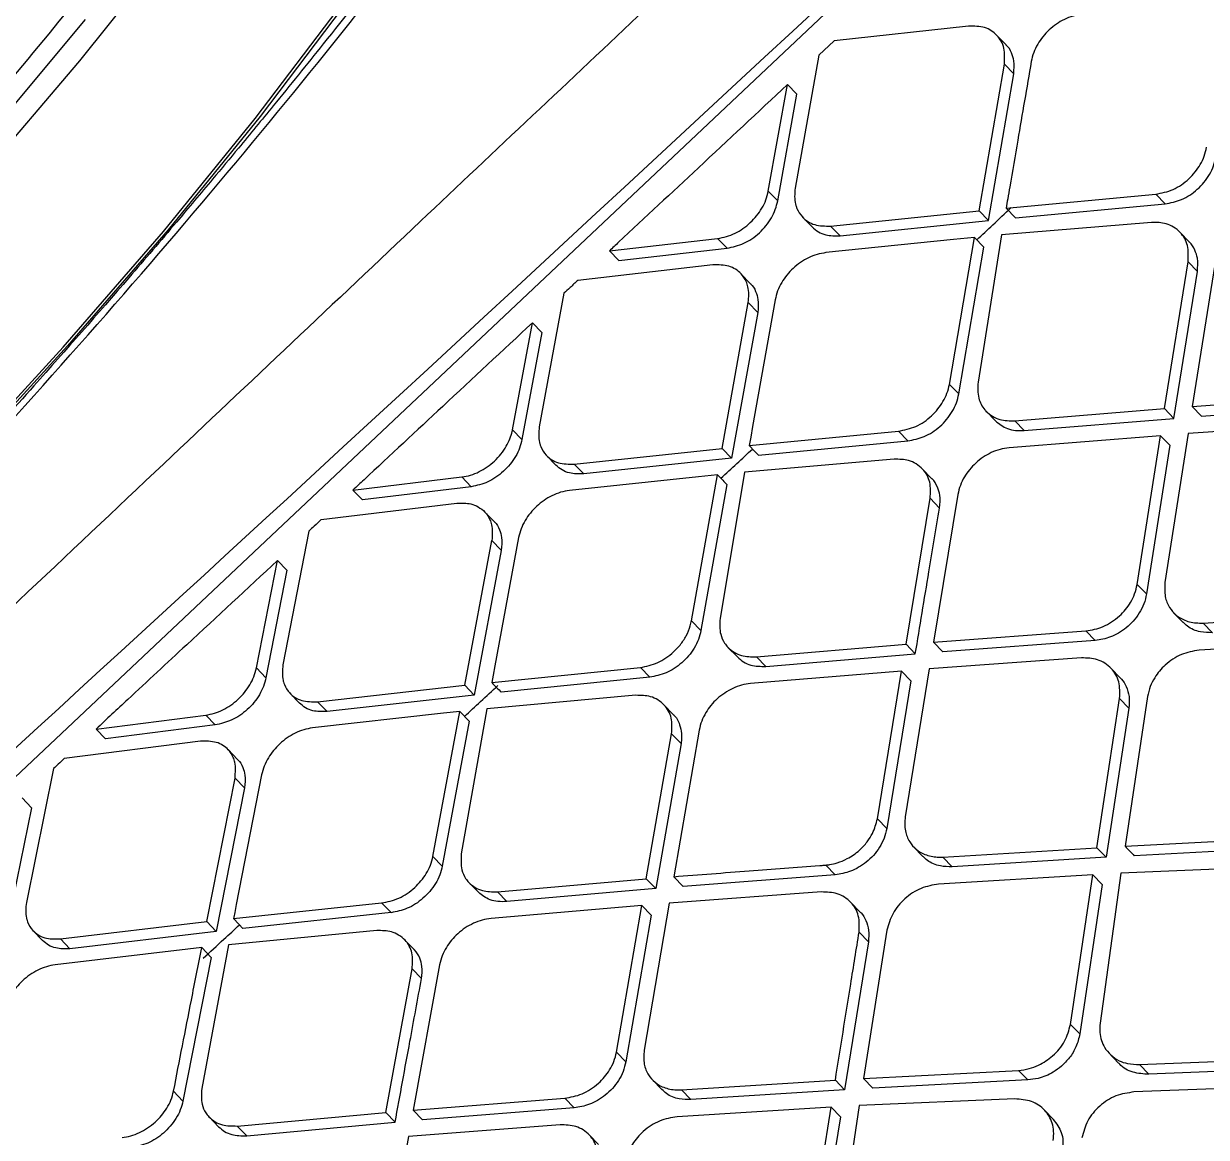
# Model space of a CAD drawing. Extents: x 0 to 84, y -21 to 126.
# Drawn here: x 68.064 to 69.27, y 11.755 to 12.891 of the extents above; entities that cross this region are included whole.
import ezdxf

# ---------------------------------------------------------------- set-up
doc = ezdxf.new("R2010")
doc.units = 0
doc.header["$MEASUREMENT"] = 0
doc.layers.add('1', color=4, linetype='Continuous')

# ---------------------------------------------------------------- blocks, each defined once
blk = doc.blocks.new('PRODIGY')
at = {"layer": '1', "color": 3, "linetype": 'Continuous', "lineweight": 25}
for p, q in [((67.665, 11.7548), (70.1624, 14.1091)), ((69.0277, 12.8884), (68.8905, 12.8733)), ((69.066, 12.8694), (69.0564, 12.8793)), ((68.8905, 12.8733), (68.875, 12.8588)), ((68.875, 12.8588), (68.8507, 12.7231)), ((69.0384, 12.7), (69.0643, 12.8495)), ((69.0643, 12.8495), (69.0738, 12.8396)), ((69.048, 12.69), (69.0738, 12.8396)), ((68.8234, 12.7201), (68.843, 12.8289)), ((68.833, 12.7101), (68.8525, 12.8189)), ((68.843, 12.8289), (68.8526, 12.8189)), ((68.8234, 12.7201), (68.833, 12.7101)), ((69.066, 12.7027), (69.2187, 12.717)), ((69.2282, 12.7071), (69.2187, 12.717)), ((68.887, 12.6844), (69.0384, 12.7)), ((69.0384, 12.7), (69.048, 12.6901)), ((69.066, 12.7027), (69.0756, 12.6928)), ((69.0756, 12.6928), (69.2282, 12.7071)), ((68.8584, 12.6935), (68.868, 12.6836)), ((68.887, 12.6844), (68.8966, 12.6745)), ((68.8966, 12.6745), (69.048, 12.69)), ((69.2144, 12.6882), (69.0614, 12.6755)), ((69.0082, 12.5229), (69.0338, 12.6728)), ((69.0338, 12.6728), (69.0123, 12.6706)), ((69.0338, 12.6728), (69.0433, 12.6629)), ((69.0614, 12.6755), (69.0374, 12.5252)), ((69.2528, 12.6684), (69.2433, 12.6783)), ((68.6613, 12.6591), (68.7717, 12.6718)), ((68.6709, 12.6492), (68.7813, 12.6619)), ((68.7717, 12.6718), (68.7813, 12.6619)), ((69.0123, 12.6706), (68.8822, 12.6573)), ((69.0177, 12.5131), (69.0433, 12.6629)), ((68.6709, 12.6492), (68.6613, 12.6591)), ((69.2278, 12.4981), (69.2517, 12.6479)), ((69.2517, 12.6479), (69.2612, 12.6381)), ((69.2799, 12.6517), (69.256, 12.5002)), ((68.7669, 12.6448), (68.629, 12.629)), ((68.8049, 12.6259), (68.7953, 12.6358)), ((69.2373, 12.4882), (69.2612, 12.6381)), ((68.6148, 12.6158), (68.5896, 12.4797)), ((68.7764, 12.4576), (68.803, 12.6063)), ((68.803, 12.6063), (68.8126, 12.5963)), ((68.8304, 12.6092), (68.8073, 12.4798)), ((68.8126, 12.5963), (68.7859, 12.4477)), ((68.5624, 12.4766), (68.5828, 12.5858)), ((68.5924, 12.5759), (68.572, 12.4666)), ((68.5924, 12.5759), (68.5828, 12.5858)), ((69.0082, 12.5229), (69.0177, 12.5131)), ((69.256, 12.5002), (69.4116, 12.5115)), ((69.0457, 12.4955), (69.0552, 12.4856)), ((69.075, 12.4856), (69.2278, 12.4981)), ((69.2373, 12.4882), (69.2278, 12.4981)), ((69.256, 12.5002), (69.2655, 12.4904)), ((69.2655, 12.4904), (69.4211, 12.5016)), ((69.075, 12.4856), (69.0845, 12.4758)), ((69.0845, 12.4758), (69.2373, 12.4882)), ((69.4075, 12.4837), (69.2517, 12.4727)), ((68.5624, 12.4766), (68.572, 12.4666)), ((68.8039, 12.4604), (68.9562, 12.4751)), ((68.9562, 12.4751), (68.9657, 12.4652)), ((69.2235, 12.4705), (69.069, 12.4582)), ((69.1998, 12.3188), (69.2235, 12.4705)), ((69.2235, 12.4705), (69.233, 12.4607)), ((69.2517, 12.4727), (69.2281, 12.3208)), ((68.6254, 12.4415), (68.7764, 12.4576)), ((68.7764, 12.4576), (68.7859, 12.4477)), ((68.8134, 12.4505), (68.9657, 12.4652)), ((69.233, 12.4607), (69.2093, 12.309)), ((68.597, 12.4504), (68.6067, 12.4404)), ((68.7859, 12.4477), (68.635, 12.4315)), ((68.9517, 12.4465), (68.7991, 12.4334)), ((68.6254, 12.4415), (68.635, 12.4315)), ((68.7991, 12.4334), (68.7742, 12.284)), ((68.99, 12.4269), (68.9804, 12.4367)), ((68.3995, 12.415), (68.5107, 12.4284)), ((68.5107, 12.4284), (68.5203, 12.4184)), ((68.7522, 12.4286), (68.6205, 12.4146)), ((68.7451, 12.2817), (68.7715, 12.4306)), ((68.7715, 12.4306), (68.7522, 12.4286)), ((68.7811, 12.4207), (68.7546, 12.2718)), ((68.3995, 12.415), (68.4092, 12.405)), ((68.5203, 12.4184), (68.4092, 12.405)), ((68.9639, 12.2577), (68.9886, 12.4066)), ((68.9886, 12.4066), (68.9982, 12.3967)), ((69.0168, 12.4104), (68.992, 12.2599)), ((68.3672, 12.385), (68.5056, 12.4016)), ((68.5435, 12.3829), (68.5339, 12.3928)), ((68.3545, 12.3731), (68.3281, 12.2367)), ((68.5137, 12.2158), (68.5413, 12.3635)), ((68.5413, 12.3635), (68.5509, 12.3536)), ((68.5686, 12.3666), (68.5443, 12.2357)), ((68.5509, 12.3535), (68.5233, 12.2059)), ((68.3011, 12.2335), (68.3224, 12.3432)), ((68.3224, 12.3432), (68.332, 12.3332)), ((68.332, 12.3332), (68.3107, 12.2234)), ((69.1998, 12.3188), (69.2093, 12.309)), ((69.237, 12.2899), (69.2466, 12.28)), ((69.267, 12.2793), (69.4243, 12.2888)), ((68.7451, 12.2817), (68.7546, 12.2718)), ((69.267, 12.2793), (69.2765, 12.2695)), ((68.992, 12.2599), (69.1474, 12.2713)), ((69.1474, 12.2713), (69.1569, 12.2615)), ((68.7822, 12.2545), (68.7918, 12.2447)), ((68.8113, 12.2449), (68.9639, 12.2577)), ((68.9639, 12.2577), (68.9734, 12.2478)), ((68.992, 12.2599), (69.0015, 12.25)), ((69.1569, 12.2615), (69.0015, 12.25)), ((69.4203, 12.261), (69.2629, 12.2516)), ((68.8113, 12.2449), (68.8209, 12.235)), ((68.8209, 12.235), (68.9734, 12.2478)), ((69.1431, 12.2438), (68.9875, 12.2325)), ((68.3011, 12.2335), (68.3107, 12.2234)), ((68.5411, 12.2188), (68.6928, 12.234)), ((68.7024, 12.2241), (68.6928, 12.234)), ((68.9594, 12.2303), (68.8052, 12.2176)), ((68.9347, 12.0796), (68.9594, 12.2303)), ((68.9594, 12.2303), (68.9689, 12.2204)), ((68.9875, 12.2325), (68.963, 12.0816)), ((69.1824, 12.2235), (69.173, 12.2333)), ((68.3635, 12.199), (68.5137, 12.2158)), ((68.5137, 12.2158), (68.5233, 12.2059)), ((68.7024, 12.2241), (68.5507, 12.2088)), ((68.9689, 12.2204), (68.9442, 12.0697)), ((68.3353, 12.2077), (68.3449, 12.1977)), ((68.5233, 12.2059), (68.3731, 12.189)), ((68.6882, 12.2056), (68.5361, 12.1919)), ((69.1587, 12.0501), (69.1819, 12.2024)), ((69.1819, 12.2024), (69.1914, 12.1926)), ((69.2103, 12.2043), (69.1874, 12.0518)), ((68.3635, 12.199), (68.3731, 12.189)), ((68.5361, 12.1919), (68.5101, 12.0437)), ((68.7263, 12.1861), (68.7168, 12.196)), ((69.1914, 12.1926), (69.1682, 12.0403)), ((68.1374, 12.1711), (68.2493, 12.1853)), ((68.2493, 12.1853), (68.2589, 12.1753)), ((68.4919, 12.1872), (68.3583, 12.1723)), ((68.4811, 12.0412), (68.5087, 12.189)), ((68.5183, 12.1791), (68.4907, 12.0313)), ((68.5087, 12.189), (68.4919, 12.1872)), ((68.5087, 12.189), (68.5183, 12.1791)), ((68.147, 12.1611), (68.1374, 12.1711)), ((68.2589, 12.1753), (68.1471, 12.1611)), ((68.6989, 12.0183), (68.7247, 12.1662)), ((68.7247, 12.1662), (68.7343, 12.1563)), ((68.7528, 12.17), (68.727, 12.0205)), ((68.244, 12.1587), (68.105, 12.1411)), ((68.7343, 12.1563), (68.7085, 12.0084)), ((68.2817, 12.1402), (68.2721, 12.1502)), ((68.094, 12.1308), (68.0663, 11.9941)), ((68.2504, 11.9747), (68.2792, 12.1212)), ((68.2792, 12.1212), (68.2888, 12.1112)), ((68.3063, 12.1244), (68.2805, 11.992)), ((68.2888, 12.1112), (68.2601, 11.9647)), ((68.0716, 12.0909), (68.0619, 12.101)), ((68.0716, 12.0909), (68.0491, 11.9806)), ((68.9347, 12.0796), (68.9442, 12.0697)), ((69.1874, 12.0518), (69.3458, 12.0601)), ((68.9717, 12.0509), (68.9812, 12.041)), ((69.0016, 12.0405), (69.1587, 12.0501)), ((69.3552, 12.0503), (69.1968, 12.0419)), ((68.4811, 12.0412), (68.4907, 12.0313)), ((69.0111, 12.0306), (69.0016, 12.0405)), ((69.1682, 12.0403), (69.0111, 12.0306)), ((68.727, 12.0205), (68.7365, 12.0106)), ((68.8916, 12.0224), (68.7365, 12.0106)), ((68.8916, 12.0224), (68.8821, 12.0323)), ((69.1545, 12.0225), (68.9972, 12.013)), ((69.1317, 11.8698), (69.1545, 12.0225)), ((69.1545, 12.0225), (69.164, 12.0126)), ((69.1832, 12.0241), (69.162, 11.8709)), ((69.342, 12.0308), (69.1832, 12.0241)), ((68.5179, 12.0145), (68.5275, 12.0046)), ((68.5469, 12.005), (68.6989, 12.0183)), ((68.7085, 12.0084), (68.5564, 11.9951)), ((68.7085, 12.0084), (68.6989, 12.0183)), ((69.164, 12.0126), (69.1412, 11.86)), ((68.5469, 12.005), (68.5564, 11.9951)), ((68.8776, 12.0049), (68.7223, 11.9934)), ((68.2777, 11.9777), (68.4288, 11.9937)), ((68.4288, 11.9937), (68.4384, 11.9838)), ((68.6943, 11.9911), (68.5405, 11.9779)), ((68.6685, 11.8415), (68.6943, 11.9911)), ((68.6943, 11.9911), (68.7038, 11.9812)), ((68.7223, 11.9934), (68.6967, 11.8435)), ((68.9168, 11.9848), (68.9074, 11.9946)), ((68.101, 11.957), (68.2504, 11.9747)), ((68.2504, 11.9747), (68.2601, 11.9647)), ((68.4384, 11.9838), (68.2873, 11.9678)), ((68.7038, 11.9812), (68.678, 11.8316)), ((68.0731, 11.9654), (68.0828, 11.9553)), ((68.2601, 11.9647), (68.1107, 11.947)), ((68.4239, 11.9655), (68.2725, 11.9511)), ((68.916, 11.964), (68.9255, 11.9542)), ((68.9445, 11.9659), (68.9204, 11.8145)), ((68.101, 11.957), (68.1107, 11.947)), ((68.2452, 11.9481), (68.2312, 11.9465)), ((68.2452, 11.9481), (68.2548, 11.9381)), ((68.2725, 11.9511), (68.2453, 11.8042)), ((68.4619, 11.9462), (68.4523, 11.9562)), ((68.9255, 11.9542), (68.9013, 11.803)), ((68.2312, 11.9465), (68.0957, 11.9305)), ((68.2548, 11.9381), (68.2261, 11.7916)), ((68.433, 11.7799), (68.46, 11.9266)), ((68.46, 11.9266), (68.4695, 11.9167)), ((68.488, 11.9306), (68.461, 11.7822)), ((69.1317, 11.8698), (69.1412, 11.86)), ((68.6685, 11.8415), (68.678, 11.8316)), ((69.1714, 11.84), (69.1809, 11.8302)), ((69.2021, 11.8287), (69.3607, 11.8352)), ((69.2021, 11.8287), (69.2116, 11.8189)), ((68.9204, 11.8145), (69.0787, 11.8229)), ((69.0882, 11.8131), (69.0787, 11.8229)), ((69.3702, 11.8254), (69.2116, 11.8189)), ((68.7052, 11.8132), (68.7147, 11.8033)), ((68.7349, 11.8029), (68.8918, 11.8128)), ((68.8918, 11.8128), (68.9013, 11.803)), ((68.9204, 11.8145), (68.9299, 11.8046)), ((69.0882, 11.8131), (68.9299, 11.8046)), ((69.3569, 11.8072), (69.1965, 11.8008)), ((68.2165, 11.8016), (68.2261, 11.7916)), ((68.461, 11.7822), (68.6156, 11.7945)), ((68.6156, 11.7945), (68.6252, 11.7846)), ((68.7349, 11.8029), (68.7444, 11.793)), ((68.9013, 11.8029), (68.7444, 11.793)), ((69.0748, 11.7938), (68.9161, 11.7869)), ((68.2815, 11.7661), (68.433, 11.7799)), ((68.4426, 11.77), (68.433, 11.7799)), ((68.461, 11.7822), (68.4705, 11.7723)), ((68.6252, 11.7846), (68.4705, 11.7723)), ((68.8874, 11.7853), (68.7303, 11.7756)), ((68.8635, 11.6338), (68.8874, 11.7853)), ((68.8969, 11.7755), (68.8874, 11.7853)), ((68.9161, 11.7869), (68.8938, 11.6349)), ((69.1144, 11.7727), (69.1049, 11.7826)), ((68.2528, 11.7753), (68.2624, 11.7653)), ((68.2911, 11.7561), (68.4426, 11.77)), ((68.6109, 11.7673), (68.4561, 11.7553)), ((68.8969, 11.7755), (68.873, 11.6239)), ((68.2815, 11.7661), (68.2911, 11.7561)), ((68.4561, 11.7553), (68.4293, 11.6067)), ((68.65, 11.7473), (68.6406, 11.7571))]:
    blk.add_line(p, q, dxfattribs=at)
at = {"layer": '1', "color": 3, "linetype": 'Continuous', "lineweight": 25, "flags": 128}
for points in [[(68.1263, 12.8953), (68.0285, 12.7787), (67.9223, 12.6596), (67.8083, 12.5384), (67.687, 12.4158), (67.5592, 12.2926), (67.4255, 12.1693), (67.2867, 12.0465), (67.1434, 11.9251), (66.9964, 11.8055), (66.8465, 11.6885), (66.6946, 11.5746), (66.5414, 11.4645), (66.3877, 11.3588), (66.2345, 11.258)], [(68.5713, 13.7762), (68.5776, 13.7149), (68.5721, 13.6454), (68.5548, 13.5682), (68.5258, 13.4838), (68.4853, 13.3925), (68.4336, 13.2949), (68.3708, 13.1916), (68.2975, 13.083), (68.2139, 12.9699), (68.1205, 12.8529), (68.0179, 12.7326), (67.9066, 12.6097), (67.7873, 12.4848), (67.6607, 12.3587), (67.5273, 12.2321), (67.3881, 12.1057), (67.2437, 11.9802), (67.0949, 11.8562), (66.9427, 11.7346), (66.7878, 11.6159), (66.6311, 11.5009)], [(68.3897, 12.9082), (68.305, 12.7962), (68.2111, 12.6806), (68.1084, 12.5621), (67.9976, 12.4411), (67.8793, 12.3185), (67.754, 12.1949), (67.6224, 12.0708), (67.4853, 11.947), (67.3434, 11.8242), (67.1973, 11.7029), (67.048, 11.5839), (66.8962, 11.4678), (66.7427, 11.3551)], [(66.7422, 11.3574), (66.8952, 11.4697), (67.0466, 11.5855), (67.1955, 11.7042), (67.3411, 11.8251), (67.4826, 11.9476), (67.6193, 12.071), (67.7505, 12.1947), (67.8754, 12.3179), (67.9934, 12.4402), (68.1038, 12.5607), (68.2062, 12.6789), (68.2998, 12.7942), (68.3843, 12.9058)], [(68.8073, 12.4798), (68.8054, 12.4689), (68.8039, 12.4604)], [(68.8039, 12.4604), (68.8092, 12.4548), (68.8134, 12.4505)], [(68.5443, 12.2357), (68.5425, 12.2262), (68.5411, 12.2188)], [(69.1587, 12.0501), (69.164, 12.0446), (69.1682, 12.0403)], [(68.2777, 11.9777), (68.2831, 11.9722), (68.2873, 11.9678)]]:
    blk.add_lwpolyline(points, dxfattribs=at)
at = {"layer": '1', "color": 3, "linetype": 'Continuous', "lineweight": 25}
for points, knots in [([(73.7038, 17.6398), (73.5881, 17.5307), (73.3529, 17.3088), (73.0099, 16.9848), (72.6861, 16.6786), (72.3966, 16.4046), (72.1528, 16.1737), (71.9512, 15.9828), (71.7883, 15.8284), (71.6432, 15.6909), (71.5188, 15.5731), (71.4173, 15.477), (71.3359, 15.3999), (71.2411, 15.31), (71.1121, 15.1878), (70.9471, 15.0316), (70.7602, 14.8547), (70.5548, 14.6603), (70.3367, 14.454), (70.0855, 14.2164), (69.8199, 13.9653), (69.5484, 13.7088), (69.3455, 13.5171), (69.2008, 13.3805), (69.097, 13.2825), (68.9815, 13.1734), (68.8462, 13.0458), (68.673, 12.8823), (68.4574, 12.6788), (68.1953, 12.4313), (67.8996, 12.1522), (67.5706, 11.8413), (67.2082, 11.4986), (66.8275, 11.1383), (66.5678, 10.8921), (66.4399, 10.7708)], [0, 0, 0, 0, 0.047732, 0.097021, 0.141602, 0.181473, 0.216643, 0.242357, 0.264803, 0.283982, 0.302359, 0.316221, 0.32592, 0.336001, 0.355428, 0.379237, 0.404198, 0.432652, 0.464067, 0.494314, 0.536393, 0.573752, 0.606394, 0.620146, 0.633459, 0.649229, 0.66783, 0.689262, 0.720711, 0.75677, 0.797442, 0.842721, 0.892609, 0.947115, 1, 1, 1, 1]), ([(69.1415, 14.6021), (69.1178, 14.6417), (69.085, 14.6737), (69.002, 14.7216), (68.9518, 14.7376), (68.8355, 14.754), (68.7693, 14.7543), (68.6227, 14.7398), (68.5423, 14.725), (68.3691, 14.6808), (68.2764, 14.6514), (68.0805, 14.5787), (67.9773, 14.5354), (67.6551, 14.3856), (67.4229, 14.259), (67.0607, 14.0331), (66.9376, 13.9519), (66.6891, 13.7786), (66.5636, 13.6865), (66.3126, 13.4931), (66.187, 13.3918), (65.9385, 13.1819), (65.8156, 13.0733), (65.5748, 12.8513), (65.457, 12.7379), (65.229, 12.5091), (65.1189, 12.3937), (64.9087, 12.1639), (64.8086, 12.0494), (64.6674, 11.8806), (64.6219, 11.8248), (64.5339, 11.7145), (64.4915, 11.6601), (64.4508, 11.6063)], [0, 0, 0, 0, 0.0625, 0.0625, 0.125, 0.125, 0.1875, 0.1875, 0.25, 0.25, 0.3125, 0.3125, 0.375, 0.375, 0.5, 0.5, 0.5625, 0.5625, 0.625, 0.625, 0.6875, 0.6875, 0.75, 0.75, 0.8125, 0.8125, 0.875, 0.875, 0.9375, 0.9375, 0.96875, 0.96875, 1, 1, 1, 1]), ([(65.2415, 10.3531), (65.3579, 10.4073), (65.4789, 10.4682), (65.7265, 10.6025), (65.8532, 10.6759), (66.1091, 10.8338), (66.2384, 10.9183), (66.4965, 11.0969), (66.6253, 11.1909), (66.8796, 11.3865), (67.0052, 11.4881), (67.2506, 11.6966), (67.3705, 11.8035), (67.6025, 12.0207), (67.7146, 12.1308), (67.9294, 12.352), (68.0321, 12.4631), (68.3241, 12.7946), (68.4971, 13.0131), (68.7172, 13.3248), (68.784, 13.426), (68.9035, 13.6212), (68.9561, 13.7152), (69.0461, 13.8941), (69.0834, 13.9789), (69.1417, 14.1377), (69.1626, 14.2115), (69.187, 14.3466), (69.1905, 14.4077), (69.1795, 14.5158), (69.1649, 14.5628), (69.1415, 14.6021)], [0, 0, 0, 0, 0.0625, 0.0625, 0.125, 0.125, 0.1875, 0.1875, 0.25, 0.25, 0.3125, 0.3125, 0.375, 0.375, 0.4375, 0.4375, 0.5, 0.5, 0.625, 0.625, 0.6875, 0.6875, 0.75, 0.75, 0.8125, 0.8125, 0.875, 0.875, 0.9375, 0.9375, 1, 1, 1, 1]), ([(69.0818, 14.415), (69.08, 14.418), (69.0764, 14.4238), (69.0705, 14.4323), (69.0644, 14.4407), (69.0578, 14.4487), (69.0508, 14.4566), (69.0435, 14.4642), (69.0358, 14.4716), (69.0276, 14.4788), (69.019, 14.4857), (69.01, 14.4923), (69.0006, 14.4987), (68.9907, 14.5048), (68.9804, 14.5106), (68.9696, 14.5161), (68.9584, 14.5213), (68.9467, 14.5262), (68.9346, 14.5308), (68.9219, 14.535), (68.886, 14.5457), (68.8196, 14.5576), (68.71, 14.5593), (68.5805, 14.545), (68.4023, 14.507), (68.1697, 14.4327), (67.8729, 14.3074), (67.5564, 14.1461), (67.2185, 13.9472), (66.87, 13.7164), (66.5123, 13.4532), (66.2146, 13.2122), (65.9802, 13.0092), (65.8115, 12.8566), (65.6414, 12.6963), (65.5083, 12.5655), (65.3962, 12.4517), (65.3126, 12.3652), (65.2305, 12.2779), (65.1253, 12.1638), (65.007, 12.0312), (64.9007, 11.9064), (64.833, 11.8248), (64.7941, 11.7772), (64.7567, 11.7308), (64.7208, 11.6856), (64.6863, 11.6417), (64.6533, 11.5989), (64.632, 11.571), (64.6215, 11.5572)], [0, 0, 0, 0, 0.004961, 0.009964, 0.015009, 0.020095, 0.025223, 0.030394, 0.035606, 0.04086, 0.046156, 0.051494, 0.056875, 0.062297, 0.067761, 0.073268, 0.078816, 0.084406, 0.090038, 0.095711, 0.101426, 0.136972, 0.173931, 0.212233, 0.251784, 0.315042, 0.374908, 0.437398, 0.497355, 0.558848, 0.620735, 0.683097, 0.71448, 0.745976, 0.774958, 0.809253, 0.822307, 0.841005, 0.859392, 0.872803, 0.907141, 0.936438, 0.946073, 0.955528, 0.964799, 0.973885, 0.982782, 0.991488, 1, 1, 1, 1]), ([(69.1189, 14.3128), (69.1203, 14.302), (69.1227, 14.2823), (69.122, 14.2502), (69.1196, 14.2214), (69.1165, 14.197), (69.1124, 14.1728), (69.1076, 14.1483), (69.1009, 14.1192), (69.0918, 14.0852), (69.0803, 14.0468), (69.0605, 13.9882), (69.0296, 13.9087), (68.9833, 13.8061), (68.9286, 13.6977), (68.8706, 13.593), (68.8098, 13.4907), (68.7485, 13.3931), (68.6781, 13.2868), (68.5993, 13.1735), (68.5174, 13.0614), (68.4401, 12.96), (68.3749, 12.8771), (68.3239, 12.8139), (68.286, 12.7679), (68.2531, 12.7283), (68.216, 12.6842), (68.1559, 12.614), (68.0658, 12.5114), (67.9377, 12.3708), (67.775, 12.2004), (67.5907, 12.0175), (67.3944, 11.8331), (67.2018, 11.6617), (67.0123, 11.5015), (66.8323, 11.3568), (66.6509, 11.2176), (66.4715, 11.0866), (66.2978, 10.9662), (66.1455, 10.8654), (66.0258, 10.7897), (65.9266, 10.7288), (65.8328, 10.6728), (65.7195, 10.6075), (65.585, 10.5334), (65.4305, 10.4531), (65.3244, 10.4021), (65.2678, 10.3749)], [0, 0, 0, 0, 0.024053, 0.043547, 0.058465, 0.070896, 0.079513, 0.089272, 0.100196, 0.112283, 0.1255, 0.138871, 0.168858, 0.197157, 0.224094, 0.25302, 0.273909, 0.296081, 0.319543, 0.344303, 0.369207, 0.390318, 0.407305, 0.420161, 0.428878, 0.43527, 0.444046, 0.455446, 0.477483, 0.50547, 0.539454, 0.579495, 0.615917, 0.65265, 0.687139, 0.719357, 0.749276, 0.783401, 0.813855, 0.840609, 0.863643, 0.877195, 0.893485, 0.913923, 0.9385, 0.967199, 1, 1, 1, 1]), ([(66.4995, 10.7371), (66.4999, 10.7375), (66.5034, 10.7406), (66.5149, 10.7512), (66.5562, 10.7887), (66.7103, 10.9288), (67.3106, 11.4735), (68.4979, 12.5505), (69.5527, 13.5402), (70.1603, 14.1102)], [0, 0, 0, 0, 0.000353, 0.002828, 0.009436, 0.033986, 0.128384, 0.498019, 1, 1, 1, 1]), ([(68.5313, 13.7901), (68.5349, 13.7545), (68.5421, 13.6835), (68.5074, 13.5462), (68.4401, 13.3893), (68.338, 13.2132), (68.2037, 13.0215), (68.0393, 12.8173), (67.8477, 12.604), (67.6322, 12.3855), (67.3964, 12.1654), (67.1443, 11.9476), (66.8805, 11.7348), (66.6992, 11.6017), (66.6085, 11.5351)], [0, 0, 0, 0, 0.083333, 0.166667, 0.25, 0.333333, 0.416667, 0.5, 0.583333, 0.666666, 0.75, 0.833333, 0.916667, 1, 1, 1, 1]), ([(68.2655, 13.7516), (68.2705, 13.7455), (68.2832, 13.7299), (68.2945, 13.6975), (68.3012, 13.6535), (68.2991, 13.6011), (68.2877, 13.5401), (68.2669, 13.4725), (68.2366, 13.3984), (68.1969, 13.3183), (68.1477, 13.2325), (68.0893, 13.1415), (68.0218, 13.046), (67.9458, 12.9465), (67.8615, 12.8437), (67.7694, 12.738), (67.67, 12.6301), (67.5639, 12.5207), (67.4515, 12.4102), (67.3336, 12.2994), (67.2107, 12.1887), (67.0835, 12.0789), (66.9527, 11.9705), (66.819, 11.8641), (66.6838, 11.7606), (66.5929, 11.6944), (66.5477, 11.6616)], [0, 0, 0, 0, 0.0276835, 0.0701521, 0.1106518, 0.1535539, 0.1954807, 0.2371716, 0.2788869, 0.3207383, 0.362748, 0.4049001, 0.4471687, 0.4895303, 0.5319641, 0.574454, 0.6169881, 0.6595559, 0.7021505, 0.7447652, 0.787395, 0.8300368, 0.8726865, 0.9153418, 0.9579995, 1, 1, 1, 1]), ([(69.1435, 12.9006), (69.1404, 12.9001), (69.1344, 12.8991), (69.1227, 12.8944), (69.1094, 12.8853), (69.0993, 12.8726), (69.0938, 12.8613), (69.0924, 12.8554), (69.0917, 12.8523)], [0, 0, 0, 0, 0.13031, 0.25722, 0.500153, 0.739704, 0.867378, 1, 1, 1, 1]), ([(69.0643, 12.8495), (69.0646, 12.8552), (69.0652, 12.8665), (69.0575, 12.8798), (69.0448, 12.8883), (69.0334, 12.8884), (69.0277, 12.8884)], [0, 0, 0, 0, 0.249764, 0.499804, 0.75003, 1, 1, 1, 1]), ([(69.0738, 12.8396), (69.0742, 12.8442), (69.0749, 12.8519), (69.0716, 12.8616), (69.0687, 12.8672), (69.066, 12.8692), (69.0659, 12.8693)], [0, 0, 0, 0, 0.399025, 0.66922, 0.986003, 1, 1, 1, 1]), ([(69.0917, 12.8523), (69.0871, 12.8256), (69.0798, 12.7829), (69.0725, 12.7402), (69.0697, 12.7243)], [0, 0, 0, 0, 0.627636, 1, 1, 1, 1]), ([(68.843, 12.8289), (68.8127, 12.8006), (68.7553, 12.7469), (68.6947, 12.6903), (68.6644, 12.6621), (68.6613, 12.6591)], [0, 0, 0, 0, 0.5000011, 0.9482177, 1, 1, 1, 1]), ([(69.2187, 12.7169), (69.2247, 12.7181), (69.2367, 12.7205), (69.253, 12.7319), (69.2632, 12.7446), (69.2686, 12.7559), (69.27, 12.7619), (69.2707, 12.7649)], [0, 0, 0, 0, 0.251229, 0.499887, 0.739696, 0.867403, 1, 1, 1, 1]), ([(69.2282, 12.7071), (69.2339, 12.7082), (69.2455, 12.7104), (69.2591, 12.7195), (69.2682, 12.7289), (69.2739, 12.7371), (69.2781, 12.746), (69.2795, 12.752), (69.2802, 12.7551)], [0, 0, 0, 0, 0.237949, 0.483206, 0.609356, 0.737479, 0.867679, 1, 1, 1, 1]), ([(68.8507, 12.7231), (68.8503, 12.7174), (68.8498, 12.7112), (68.8517, 12.7048), (68.8534, 12.7001), (68.8585, 12.6922), (68.87, 12.6845), (68.8813, 12.6844), (68.887, 12.6844)], [0, 0, 0, 0, 0.249568, 0.27518, 0.325599, 0.50043, 0.750399, 1, 1, 1, 1]), ([(69.0697, 12.7243), (69.0691, 12.7202), (69.0678, 12.713), (69.0666, 12.7058), (69.066, 12.7027)], [0, 0, 0, 0, 0.559975, 1, 1, 1, 1]), ([(68.7717, 12.6718), (68.7747, 12.6723), (68.7806, 12.6733), (68.7922, 12.678), (68.8056, 12.6872), (68.8158, 12.7), (68.8213, 12.7112), (68.8227, 12.7171), (68.8234, 12.7201)], [0, 0, 0, 0, 0.129026, 0.255503, 0.50013, 0.740847, 0.868211, 1, 1, 1, 1]), ([(68.7813, 12.6619), (68.7871, 12.6631), (68.7986, 12.6656), (68.815, 12.677), (68.8254, 12.6899), (68.8309, 12.7014), (68.8323, 12.7072), (68.833, 12.7101)], [0, 0, 0, 0, 0.244847, 0.492301, 0.743297, 0.87104, 1, 1, 1, 1]), ([(69.0361, 12.6704), (69.0415, 12.6755), (69.0532, 12.6864), (69.065, 12.6974), (69.0713, 12.7033)], [0, 0, 0, 0, 0.46355, 1, 1, 1, 1]), ([(69.2517, 12.6479), (69.252, 12.6536), (69.2525, 12.665), (69.2457, 12.6768), (69.2373, 12.6835), (69.2277, 12.6879), (69.2196, 12.6881), (69.2144, 12.6882)], [0, 0, 0, 0, 0.249302, 0.498691, 0.644581, 0.776921, 1, 1, 1, 1]), ([(68.868, 12.6836), (68.8701, 12.6818), (68.8741, 12.6782), (68.8836, 12.6744), (68.8916, 12.6744), (68.8966, 12.6745)], [0, 0, 0, 0, 0.28503, 0.554367, 1, 1, 1, 1]), ([(69.2612, 12.6381), (69.2616, 12.6427), (69.2621, 12.6505), (69.2587, 12.6604), (69.2556, 12.666), (69.2529, 12.6682), (69.2528, 12.6684)], [0, 0, 0, 0, 0.397217, 0.665299, 0.979097, 1, 1, 1, 1]), ([(68.8822, 12.6573), (68.8792, 12.6568), (68.8732, 12.6559), (68.8615, 12.6512), (68.8482, 12.642), (68.8381, 12.6294), (68.8325, 12.6182), (68.8311, 12.6122), (68.8304, 12.6092)], [0, 0, 0, 0, 0.130152, 0.257027, 0.500127, 0.739464, 0.867166, 1, 1, 1, 1]), ([(68.803, 12.6063), (68.8034, 12.6119), (68.8039, 12.6196), (68.8005, 12.6292), (68.795, 12.6374), (68.7838, 12.6448), (68.7725, 12.6448), (68.7669, 12.6448)], [0, 0, 0, 0, 0.249497, 0.342752, 0.500398, 0.750389, 1, 1, 1, 1]), ([(68.629, 12.629), (68.6264, 12.6266), (68.6217, 12.6221), (68.6169, 12.6177), (68.6148, 12.6158)], [0, 0, 0, 0, 0.560056, 1, 1, 1, 1]), ([(68.8049, 12.6258), (68.805, 12.6257), (68.8077, 12.6237), (68.8105, 12.6182), (68.8137, 12.6085), (68.813, 12.6009), (68.8126, 12.5963)], [0, 0, 0, 0, 0.018344, 0.334851, 0.604191, 1, 1, 1, 1]), ([(68.5828, 12.5858), (68.5522, 12.5574), (68.4949, 12.5039), (68.4338, 12.447), (68.4033, 12.4185), (68.3995, 12.415)], [0, 0, 0, 0, 0.500001, 0.938371, 1, 1, 1, 1]), ([(68.9562, 12.4751), (68.9621, 12.4763), (68.9741, 12.4787), (68.9905, 12.4901), (69.0006, 12.5027), (69.0061, 12.5139), (69.0075, 12.5199), (69.0082, 12.5229)], [0, 0, 0, 0, 0.251003, 0.499983, 0.738936, 0.866829, 1, 1, 1, 1]), ([(69.0374, 12.5252), (69.0372, 12.5196), (69.0367, 12.509), (69.0418, 12.4998), (69.0469, 12.494), (69.0518, 12.4902), (69.0614, 12.4858), (69.0697, 12.4857), (69.075, 12.4856)], [0, 0, 0, 0, 0.249188, 0.469217, 0.498968, 0.639497, 0.769985, 1, 1, 1, 1]), ([(68.9657, 12.4652), (68.9713, 12.4663), (68.9828, 12.4685), (68.9965, 12.4776), (69.0056, 12.4869), (69.0113, 12.4951), (69.0157, 12.5039), (69.0171, 12.51), (69.0178, 12.5131)], [0, 0, 0, 0, 0.236539, 0.481294, 0.607522, 0.736002, 0.866811, 1, 1, 1, 1]), ([(68.5896, 12.4797), (68.5891, 12.4741), (68.5887, 12.4683), (68.59, 12.463), (68.5904, 12.4616), (68.592, 12.457), (68.597, 12.4491), (68.6085, 12.4415), (68.6198, 12.4415), (68.6254, 12.4415)], [0, 0, 0, 0, 0.249523, 0.257713, 0.272529, 0.322095, 0.500451, 0.750518, 1, 1, 1, 1]), ([(69.0553, 12.4856), (69.0591, 12.4826), (69.0649, 12.478), (69.0756, 12.4755), (69.0815, 12.4757), (69.0845, 12.4758)], [0, 0, 0, 0, 0.483307, 0.738967, 1, 1, 1, 1]), ([(68.5107, 12.4284), (68.5136, 12.4289), (68.5195, 12.4299), (68.5311, 12.4347), (68.5447, 12.4441), (68.5566, 12.4588), (68.561, 12.4707), (68.5623, 12.476), (68.5624, 12.4766)], [0, 0, 0, 0, 0.12905, 0.255591, 0.50043, 0.749922, 0.97342, 1, 1, 1, 1]), ([(68.572, 12.4666), (68.5713, 12.4637), (68.5699, 12.4579), (68.5657, 12.4493), (68.5601, 12.4412), (68.5511, 12.4317), (68.5374, 12.4222), (68.526, 12.4197), (68.5203, 12.4184)], [0, 0, 0, 0, 0.129429, 0.257381, 0.384031, 0.509515, 0.756265, 1, 1, 1, 1]), ([(68.775, 12.427), (68.7804, 12.432), (68.7912, 12.442), (68.8019, 12.452), (68.8072, 12.4569)], [0, 0, 0, 0, 0.507003, 1, 1, 1, 1]), ([(69.069, 12.4582), (69.0659, 12.4577), (69.0599, 12.4569), (69.048, 12.4524), (69.0346, 12.4434), (69.0245, 12.4309), (69.0189, 12.4197), (69.0175, 12.4136), (69.0168, 12.4104)], [0, 0, 0, 0, 0.128545, 0.254975, 0.500539, 0.734834, 0.86366, 1, 1, 1, 1]), ([(68.9886, 12.4066), (68.9889, 12.4122), (68.9895, 12.4235), (68.9828, 12.4352), (68.9746, 12.4419), (68.965, 12.4463), (68.9568, 12.4464), (68.9517, 12.4465)], [0, 0, 0, 0, 0.249208, 0.498611, 0.643315, 0.775268, 1, 1, 1, 1]), ([(68.635, 12.4315), (68.63, 12.4315), (68.622, 12.4314), (68.6126, 12.4352), (68.6087, 12.4387), (68.6067, 12.4405)], [0, 0, 0, 0, 0.449626, 0.719969, 1, 1, 1, 1]), ([(68.7715, 12.4306), (68.7733, 12.4287), (68.7765, 12.4254), (68.7797, 12.4221), (68.7811, 12.4207)], [0, 0, 0, 0, 0.560011, 1, 1, 1, 1]), ([(68.9982, 12.3967), (68.9985, 12.4012), (68.9992, 12.4088), (68.9959, 12.4187), (68.9928, 12.4244), (68.9901, 12.4267), (68.9899, 12.4268)], [0, 0, 0, 0, 0.3845341, 0.6555517, 0.9786859, 1, 1, 1, 1]), ([(68.6205, 12.4146), (68.6175, 12.4141), (68.6115, 12.4131), (68.5999, 12.4084), (68.5865, 12.3992), (68.5763, 12.3866), (68.5708, 12.3755), (68.5693, 12.3696), (68.5686, 12.3666)], [0, 0, 0, 0, 0.130052, 0.25683, 0.500021, 0.739256, 0.867014, 1, 1, 1, 1]), ([(68.5056, 12.4016), (68.5105, 12.4017), (68.5184, 12.4019), (68.5278, 12.398), (68.5347, 12.3927), (68.539, 12.3862), (68.5423, 12.3768), (68.5417, 12.3691), (68.5413, 12.3635)], [0, 0, 0, 0, 0.21667, 0.35024, 0.500344, 0.660002, 0.75044, 1, 1, 1, 1]), ([(68.9734, 12.2478), (68.978, 12.2757), (68.9862, 12.3254), (68.9945, 12.375), (68.9982, 12.3967)], [0, 0, 0, 0, 0.562684, 1, 1, 1, 1]), ([(68.3672, 12.385), (68.3649, 12.3827), (68.3606, 12.3788), (68.3563, 12.3748), (68.3545, 12.3731)], [0, 0, 0, 0, 0.559943, 1, 1, 1, 1]), ([(68.5435, 12.3828), (68.5436, 12.3827), (68.5462, 12.3806), (68.5491, 12.3751), (68.5521, 12.3656), (68.5514, 12.358), (68.5509, 12.3536)], [0, 0, 0, 0, 0.019461, 0.3378, 0.607563, 1, 1, 1, 1]), ([(68.3224, 12.3432), (68.2916, 12.3145), (68.2407, 12.2672), (68.179, 12.2099), (68.1482, 12.1812), (68.1374, 12.1711)], [0, 0, 0, 0, 0.499998, 0.824339, 1, 1, 1, 1]), ([(69.1474, 12.2713), (69.1533, 12.2723), (69.1624, 12.2739), (69.1738, 12.2803), (69.184, 12.288), (69.1921, 12.298), (69.1977, 12.3093), (69.1991, 12.3156), (69.1998, 12.3188)], [0, 0, 0, 0, 0.244743, 0.371362, 0.500431, 0.731278, 0.861028, 1, 1, 1, 1]), ([(69.2281, 12.3207), (69.2279, 12.3158), (69.2274, 12.3066), (69.2322, 12.2953), (69.2389, 12.2875), (69.2479, 12.2818), (69.2574, 12.2793), (69.2646, 12.2793), (69.267, 12.2793)], [0, 0, 0, 0, 0.212524, 0.400195, 0.562896, 0.700588, 0.900164, 1, 1, 1, 1]), ([(69.2093, 12.309), (69.2086, 12.3056), (69.2071, 12.299), (69.2023, 12.2897), (69.1961, 12.2813), (69.1867, 12.2723), (69.1732, 12.2642), (69.1622, 12.2623), (69.1569, 12.2615)], [0, 0, 0, 0, 0.143896, 0.282411, 0.415586, 0.543428, 0.782138, 1, 1, 1, 1]), ([(68.6928, 12.234), (68.6988, 12.2352), (68.7107, 12.2376), (68.7246, 12.2473), (68.7339, 12.2572), (68.74, 12.2662), (68.7435, 12.2749), (68.7447, 12.28), (68.7451, 12.2817)], [0, 0, 0, 0, 0.250678, 0.499556, 0.623613, 0.771007, 0.922911, 1, 1, 1, 1]), ([(68.7742, 12.284), (68.7739, 12.2784), (68.7734, 12.2692), (68.7778, 12.2599), (68.7825, 12.2538), (68.7882, 12.2494), (68.7977, 12.245), (68.806, 12.2449), (68.8113, 12.2449)], [0, 0, 0, 0, 0.248977, 0.413106, 0.499211, 0.639517, 0.769891, 1, 1, 1, 1]), ([(69.2765, 12.2695), (69.2724, 12.2696), (69.263, 12.2697), (69.2528, 12.2741), (69.2481, 12.2788), (69.2467, 12.2802)], [0, 0, 0, 0, 0.355421, 0.811165, 1, 1, 1, 1]), ([(68.7546, 12.2718), (68.7539, 12.2687), (68.7525, 12.2627), (68.748, 12.2538), (68.7423, 12.2457), (68.7331, 12.2364), (68.7194, 12.2274), (68.708, 12.2252), (68.7024, 12.2241)], [0, 0, 0, 0, 0.134029, 0.265391, 0.39421, 0.520487, 0.764726, 1, 1, 1, 1]), ([(69.2629, 12.2516), (69.2568, 12.2506), (69.2446, 12.2485), (69.2285, 12.2377), (69.2184, 12.2256), (69.2126, 12.2143), (69.2111, 12.2078), (69.2103, 12.2043)], [0, 0, 0, 0, 0.24857, 0.499618, 0.716868, 0.850308, 1, 1, 1, 1]), ([(68.7918, 12.2447), (68.7938, 12.2429), (68.7978, 12.2394), (68.8073, 12.2352), (68.8156, 12.2351), (68.8209, 12.235)], [0, 0, 0, 0, 0.272953, 0.536019, 1, 1, 1, 1]), ([(69.1819, 12.2024), (69.1821, 12.2082), (69.1825, 12.2197), (69.1754, 12.2317), (69.1671, 12.2385), (69.1572, 12.2433), (69.1486, 12.2436), (69.1431, 12.2438)], [0, 0, 0, 0, 0.249467, 0.498819, 0.634641, 0.763601, 1, 1, 1, 1]), ([(68.2493, 12.1853), (68.2522, 12.1859), (68.2581, 12.1869), (68.2696, 12.1917), (68.283, 12.2009), (68.2932, 12.2136), (68.2988, 12.2247), (68.3003, 12.2305), (68.3011, 12.2335)], [0, 0, 0, 0, 0.128995, 0.2553943, 0.4999876, 0.740157, 0.8676934, 1, 1, 1, 1]), ([(68.3281, 12.2367), (68.3276, 12.2312), (68.3271, 12.2254), (68.3284, 12.2202), (68.3288, 12.2188), (68.3303, 12.2143), (68.3352, 12.2064), (68.3466, 12.199), (68.3578, 12.199), (68.3635, 12.199)], [0, 0, 0, 0, 0.249528, 0.256971, 0.271252, 0.320415, 0.500511, 0.750655, 1, 1, 1, 1]), ([(68.3107, 12.2234), (68.31, 12.2205), (68.3085, 12.2148), (68.3043, 12.2062), (68.2987, 12.1981), (68.2897, 12.1887), (68.276, 12.1792), (68.2646, 12.1766), (68.2589, 12.1753)], [0, 0, 0, 0, 0.12973, 0.25788, 0.384584, 0.510022, 0.756519, 1, 1, 1, 1]), ([(68.5135, 12.184), (68.5189, 12.1891), (68.5302, 12.1996), (68.5416, 12.2101), (68.5474, 12.2155)], [0, 0, 0, 0, 0.482121, 1, 1, 1, 1]), ([(68.5411, 12.2188), (68.5429, 12.2169), (68.5461, 12.2136), (68.5493, 12.2103), (68.5507, 12.2088)], [0, 0, 0, 0, 0.5599552, 1, 1, 1, 1]), ([(68.8052, 12.2176), (68.8022, 12.2172), (68.7961, 12.2163), (68.7843, 12.2118), (68.7708, 12.2029), (68.7606, 12.1904), (68.755, 12.1792), (68.7536, 12.1732), (68.7528, 12.17)], [0, 0, 0, 0, 0.128272, 0.254609, 0.50059, 0.734613, 0.863503, 1, 1, 1, 1]), ([(69.1823, 12.2233), (69.1828, 12.223), (69.1855, 12.2206), (69.189, 12.2143), (69.1922, 12.2044), (69.1917, 12.1966), (69.1914, 12.1926)], [0, 0, 0, 0, 0.054794, 0.342575, 0.657664, 1, 1, 1, 1]), ([(68.7247, 12.1662), (68.7251, 12.1717), (68.7257, 12.1829), (68.7191, 12.1945), (68.711, 12.2011), (68.7015, 12.2054), (68.6934, 12.2055), (68.6882, 12.2056)], [0, 0, 0, 0, 0.249119, 0.498531, 0.642585, 0.774309, 1, 1, 1, 1]), ([(68.3731, 12.189), (68.3681, 12.1889), (68.3601, 12.1888), (68.3508, 12.1925), (68.3469, 12.196), (68.345, 12.1977)], [0, 0, 0, 0, 0.450329, 0.720796, 1, 1, 1, 1]), ([(68.7263, 12.1861), (68.7264, 12.186), (68.7296, 12.1834), (68.7329, 12.1767), (68.735, 12.1676), (68.735, 12.1609), (68.7345, 12.1574), (68.7343, 12.1563)], [0, 0, 0, 0, 0.0188, 0.405207, 0.697774, 0.896154, 1, 1, 1, 1]), ([(68.3583, 12.1723), (68.3553, 12.1718), (68.3494, 12.1708), (68.3378, 12.1661), (68.3244, 12.1569), (68.3142, 12.1443), (68.3086, 12.1332), (68.3071, 12.1274), (68.3063, 12.1244)], [0, 0, 0, 0, 0.129832, 0.256546, 0.500006, 0.739092, 0.866897, 1, 1, 1, 1]), ([(68.2792, 12.1212), (68.2796, 12.1268), (68.2803, 12.1343), (68.2771, 12.1436), (68.2718, 12.1516), (68.2608, 12.1589), (68.2496, 12.1588), (68.244, 12.1587)], [0, 0, 0, 0, 0.249435, 0.337819, 0.500445, 0.750595, 1, 1, 1, 1]), ([(68.105, 12.1411), (68.103, 12.1391), (68.0993, 12.1357), (68.0956, 12.1323), (68.094, 12.1308)], [0, 0, 0, 0, 0.559988, 1, 1, 1, 1]), ([(68.2817, 12.1401), (68.2818, 12.14), (68.2844, 12.138), (68.2872, 12.1325), (68.2901, 12.1231), (68.2893, 12.1156), (68.2888, 12.1112)], [0, 0, 0, 0, 0.020352, 0.339973, 0.610028, 1, 1, 1, 1]), ([(68.963, 12.0816), (68.9627, 12.0767), (68.9622, 12.0675), (68.9669, 12.0562), (68.9736, 12.0485), (68.9826, 12.0429), (68.9913, 12.0407), (68.9982, 12.0404), (69.0007, 12.0405), (69.0016, 12.0405)], [0, 0, 0, 0, 0.213064, 0.401084, 0.564, 0.701741, 0.900972, 0.963043, 1, 1, 1, 1]), ([(68.8821, 12.0323), (68.8834, 12.0325), (68.8871, 12.033), (68.8947, 12.0347), (68.9052, 12.039), (68.9159, 12.0464), (68.9243, 12.0556), (68.9312, 12.0665), (68.9334, 12.0745), (68.9347, 12.0796)], [0, 0, 0, 0, 0.057962, 0.16072, 0.308405, 0.500927, 0.649926, 0.782906, 1, 1, 1, 1]), ([(68.9442, 12.0697), (68.9435, 12.0664), (68.942, 12.0598), (68.9371, 12.0505), (68.9309, 12.0422), (68.9214, 12.0333), (68.9079, 12.0251), (68.8969, 12.0233), (68.8916, 12.0224)], [0, 0, 0, 0, 0.144184, 0.282939, 0.41622, 0.544087, 0.782598, 1, 1, 1, 1]), ([(69.1874, 12.0518), (69.1891, 12.0499), (69.1923, 12.0467), (69.1955, 12.0434), (69.1968, 12.0419)], [0, 0, 0, 0, 0.5600294, 1, 1, 1, 1]), ([(68.4288, 11.9937), (68.4347, 11.9949), (68.4466, 11.9974), (68.463, 12.0087), (68.4733, 12.0212), (68.479, 12.0323), (68.4804, 12.0382), (68.4812, 12.0412)], [0, 0, 0, 0, 0.250927, 0.500091, 0.737857, 0.865977, 1, 1, 1, 1]), ([(68.5101, 12.0437), (68.5098, 12.0381), (68.5093, 12.029), (68.5135, 12.0198), (68.5182, 12.0138), (68.5238, 12.0094), (68.5333, 12.0051), (68.5416, 12.0051), (68.5469, 12.005)], [0, 0, 0, 0, 0.248887, 0.41167, 0.499154, 0.639517, 0.769889, 1, 1, 1, 1]), ([(69.0111, 12.0306), (69.007, 12.0307), (68.9976, 12.0308), (68.9874, 12.0351), (68.9828, 12.0398), (68.9814, 12.0412)], [0, 0, 0, 0, 0.353071, 0.808125, 1, 1, 1, 1]), ([(68.4907, 12.0313), (68.49, 12.0283), (68.4885, 12.0223), (68.484, 12.0134), (68.4782, 12.0054), (68.469, 11.9961), (68.4553, 11.9871), (68.4439, 11.9849), (68.4384, 11.9837)], [0, 0, 0, 0, 0.1345, 0.266145, 0.395095, 0.521397, 0.76529, 1, 1, 1, 1]), ([(68.727, 12.0205), (68.7526, 12.0225), (68.8021, 12.0264), (68.8521, 12.0302), (68.8766, 12.0319), (68.877, 12.0319), (68.8787, 12.032), (68.8803, 12.0322), (68.8819, 12.0323), (68.882, 12.0323), (68.8821, 12.0323), (68.8821, 12.0323)], [0, 0, 0, 0, 0.497339, 0.959977, 0.966035, 0.968173, 0.968429, 0.997894, 0.999404, 0.999937, 1, 1, 1, 1]), ([(68.9972, 12.013), (68.9911, 12.0119), (68.9789, 12.0098), (68.9622, 11.9986), (68.9493, 11.9833), (68.9461, 11.9717), (68.9444, 11.9659)], [0, 0, 0, 0, 0.248808, 0.500426, 0.747791, 1, 1, 1, 1]), ([(68.5564, 11.9951), (68.5534, 11.995), (68.5475, 11.9948), (68.5369, 11.9972), (68.5312, 12.0016), (68.5275, 12.0046)], [0, 0, 0, 0, 0.261914, 0.516866, 1, 1, 1, 1]), ([(68.916, 11.964), (68.9163, 11.9697), (68.9167, 11.9811), (68.9098, 11.993), (68.9015, 11.9997), (68.8917, 12.0045), (68.8832, 12.0048), (68.8776, 12.0049)], [0, 0, 0, 0, 0.249393, 0.498764, 0.634356, 0.763233, 1, 1, 1, 1]), ([(68.0663, 11.9941), (68.0657, 11.9886), (68.0652, 11.9829), (68.0664, 11.9777), (68.0668, 11.9764), (68.0682, 11.9719), (68.0731, 11.9642), (68.0843, 11.9568), (68.0954, 11.957), (68.101, 11.957)], [0, 0, 0, 0, 0.249552, 0.25685, 0.271052, 0.320142, 0.500578, 0.75077, 1, 1, 1, 1]), ([(68.2805, 11.992), (68.28, 11.9893), (68.279, 11.9846), (68.2781, 11.9798), (68.2777, 11.9777)], [0, 0, 0, 0, 0.559986, 1, 1, 1, 1]), ([(68.9167, 11.9847), (68.9172, 11.9843), (68.9199, 11.9819), (68.9233, 11.9756), (68.9265, 11.9658), (68.9258, 11.9581), (68.9255, 11.9542)], [0, 0, 0, 0, 0.056772, 0.344111, 0.658531, 1, 1, 1, 1]), ([(68.5405, 11.9779), (68.5375, 11.9775), (68.5315, 11.9766), (68.5196, 11.9721), (68.5061, 11.9632), (68.4959, 11.9508), (68.4902, 11.9397), (68.4887, 11.9337), (68.488, 11.9306)], [0, 0, 0, 0, 0.128121, 0.254402, 0.500643, 0.734519, 0.863402, 1, 1, 1, 1]), ([(68.2467, 11.9372), (68.2538, 11.9437), (68.2661, 11.9551), (68.2785, 11.9665), (68.2838, 11.9714)], [0, 0, 0, 0, 0.570135, 1, 1, 1, 1]), ([(68.46, 11.9266), (68.4603, 11.9321), (68.4611, 11.9432), (68.4546, 11.9547), (68.4466, 11.9611), (68.4372, 11.9654), (68.4291, 11.9655), (68.4239, 11.9655)], [0, 0, 0, 0, 0.24906, 0.498521, 0.642244, 0.773872, 1, 1, 1, 1]), ([(68.8918, 11.8128), (68.897, 11.8455), (68.9051, 11.8959), (68.9132, 11.9463), (68.916, 11.964)], [0, 0, 0, 0, 0.648964, 1, 1, 1, 1]), ([(68.1107, 11.947), (68.1057, 11.9469), (68.0978, 11.9467), (68.0886, 11.9503), (68.0848, 11.9537), (68.0829, 11.9554)], [0, 0, 0, 0, 0.450039, 0.720685, 1, 1, 1, 1]), ([(68.2165, 11.8016), (68.2225, 11.8326), (68.2321, 11.8814), (68.2417, 11.9302), (68.2452, 11.9481)], [0, 0, 0, 0, 0.634377, 1, 1, 1, 1]), ([(68.4695, 11.9167), (68.47, 11.9208), (68.4707, 11.9282), (68.4678, 11.9379), (68.4648, 11.9438), (68.462, 11.946), (68.4618, 11.9462)], [0, 0, 0, 0, 0.36673, 0.641886, 0.977651, 1, 1, 1, 1]), ([(68.0957, 11.9306), (68.0927, 11.93), (68.0868, 11.929), (68.0752, 11.9242), (68.0618, 11.915), (68.0516, 11.9025), (68.0459, 11.8915), (68.0444, 11.8857), (68.0436, 11.8827)], [0, 0, 0, 0, 0.129986, 0.256721, 0.499925, 0.738884, 0.866737, 1, 1, 1, 1]), ([(68.4426, 11.77), (68.4476, 11.7975), (68.4566, 11.8464), (68.4656, 11.8953), (68.4695, 11.9167)], [0, 0, 0, 0, 0.56254, 1, 1, 1, 1]), ([(69.0787, 11.8229), (69.0823, 11.8233), (69.0892, 11.8241), (69.1013, 11.8288), (69.1146, 11.8375), (69.1271, 11.8521), (69.1302, 11.8639), (69.1317, 11.8698)], [0, 0, 0, 0, 0.148658, 0.281891, 0.501152, 0.750715, 1, 1, 1, 1]), ([(69.162, 11.8709), (69.1618, 11.8677), (69.1614, 11.8616), (69.1631, 11.8534), (69.1667, 11.8455), (69.1726, 11.8382), (69.1807, 11.8327), (69.1906, 11.8292), (69.1979, 11.8289), (69.2021, 11.8287)], [0, 0, 0, 0, 0.135933, 0.262749, 0.380438, 0.534588, 0.696876, 0.828587, 1, 1, 1, 1]), ([(69.1412, 11.86), (69.1402, 11.8556), (69.1382, 11.8472), (69.1313, 11.836), (69.1231, 11.8273), (69.1125, 11.8196), (69.1005, 11.8144), (69.0917, 11.8135), (69.0882, 11.8131)], [0, 0, 0, 0, 0.187051, 0.356465, 0.508214, 0.642238, 0.856373, 1, 1, 1, 1]), ([(68.6156, 11.7945), (68.6216, 11.7955), (68.6306, 11.7971), (68.6421, 11.8034), (68.6523, 11.8111), (68.6606, 11.821), (68.6663, 11.8321), (68.6677, 11.8383), (68.6685, 11.8415)], [0, 0, 0, 0, 0.245175, 0.371676, 0.500485, 0.730135, 0.860153, 1, 1, 1, 1]), ([(68.6967, 11.8435), (68.6964, 11.8387), (68.6958, 11.8295), (68.7004, 11.8183), (68.7071, 11.8107), (68.716, 11.8052), (68.7247, 11.8031), (68.7316, 11.8029), (68.734, 11.8029), (68.7349, 11.8029)], [0, 0, 0, 0, 0.213885, 0.402495, 0.565752, 0.703581, 0.902311, 0.963796, 1, 1, 1, 1]), ([(68.678, 11.8316), (68.6772, 11.8283), (68.6757, 11.8218), (68.6708, 11.8126), (68.6646, 11.8043), (68.655, 11.7954), (68.6415, 11.7873), (68.6304, 11.7855), (68.6252, 11.7846)], [0, 0, 0, 0, 0.144122, 0.282816, 0.416051, 0.543874, 0.782387, 1, 1, 1, 1]), ([(69.2116, 11.8189), (69.2061, 11.8192), (69.1949, 11.82), (69.1849, 11.8255), (69.1813, 11.8299), (69.181, 11.8303)], [0, 0, 0, 0, 0.463935, 0.954125, 1, 1, 1, 1]), ([(68.2453, 11.8042), (68.2449, 11.7987), (68.2443, 11.7896), (68.2484, 11.7806), (68.2531, 11.7746), (68.2586, 11.7703), (68.268, 11.7661), (68.2762, 11.7661), (68.2815, 11.7661)], [0, 0, 0, 0, 0.248825, 0.411631, 0.499131, 0.639659, 0.770087, 1, 1, 1, 1]), ([(68.7444, 11.793), (68.7404, 11.7931), (68.7311, 11.7931), (68.721, 11.7973), (68.7163, 11.802), (68.7149, 11.8034)], [0, 0, 0, 0, 0.348052, 0.801548, 1, 1, 1, 1]), ([(68.1639, 11.7542), (68.1669, 11.7547), (68.1728, 11.7556), (68.1845, 11.7602), (68.1982, 11.7692), (68.2085, 11.7817), (68.2142, 11.7927), (68.2157, 11.7986), (68.2165, 11.8016)], [0, 0, 0, 0, 0.126293, 0.251948, 0.500748, 0.737795, 0.865847, 1, 1, 1, 1]), ([(68.2261, 11.7916), (68.2253, 11.7886), (68.2238, 11.7826), (68.2192, 11.7739), (68.2134, 11.7658), (68.2041, 11.7566), (68.1904, 11.7476), (68.1791, 11.7453), (68.1736, 11.7442)], [0, 0, 0, 0, 0.134861, 0.266707, 0.39573, 0.521985, 0.765627, 1, 1, 1, 1]), ([(69.1142, 11.7513), (69.1145, 11.7544), (69.115, 11.7606), (69.1128, 11.7715), (69.1061, 11.783), (69.0925, 11.7925), (69.0807, 11.7933), (69.0748, 11.7938)], [0, 0, 0, 0, 0.136059, 0.264953, 0.500354, 0.751098, 1, 1, 1, 1]), ([(69.1965, 11.8008), (69.1903, 11.7999), (69.1778, 11.7981), (69.1609, 11.7871), (69.1481, 11.7717), (69.145, 11.7599), (69.1434, 11.754)], [0, 0, 0, 0, 0.250006, 0.500002, 0.750004, 1, 1, 1, 1]), ([(68.6489, 11.7268), (68.6492, 11.7325), (68.6498, 11.7438), (68.643, 11.7555), (68.6348, 11.7622), (68.6251, 11.7669), (68.6165, 11.7671), (68.6109, 11.7673)], [0, 0, 0, 0, 0.249374, 0.498768, 0.634474, 0.763402, 1, 1, 1, 1]), ([(68.7303, 11.7756), (68.7243, 11.7745), (68.7121, 11.7724), (68.6958, 11.7617), (68.6855, 11.7497), (68.6796, 11.7385), (68.6781, 11.7321), (68.6773, 11.7287)], [0, 0, 0, 0, 0.248295, 0.49974, 0.720048, 0.852676, 1, 1, 1, 1]), ([(69.1142, 11.7726), (69.1174, 11.7685), (69.1223, 11.7621), (69.1244, 11.7508), (69.1239, 11.7446), (69.1237, 11.7415)], [0, 0, 0, 0, 0.472065, 0.732956, 1, 1, 1, 1]), ([(68.2624, 11.7654), (68.2644, 11.7636), (68.2682, 11.7602), (68.2776, 11.7562), (68.2858, 11.7561), (68.2911, 11.7561)], [0, 0, 0, 0, 0.272274, 0.535864, 1, 1, 1, 1])]:
    blk.add_open_spline(points, degree=3, knots=knots, dxfattribs=at)

msp = doc.modelspace()

# ---------------------------------------------------------------- block references
at = {"layer": '1'}
msp.add_blockref('PRODIGY', (0, 0), dxfattribs=at)

doc.saveas('drawing.dxf')
